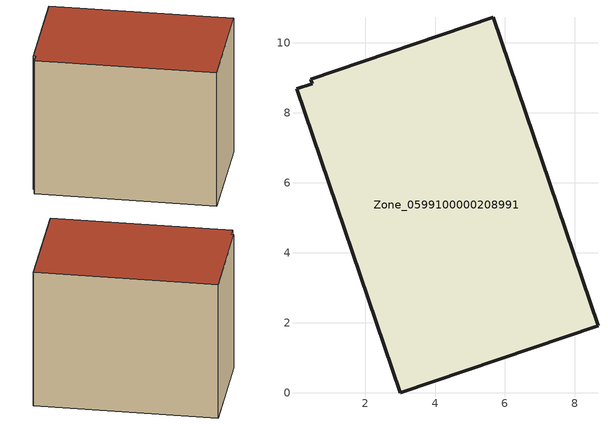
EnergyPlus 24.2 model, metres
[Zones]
Zone_0599100000208991
 floor ground (C_G): 0.04,8.7 0.49,8.83 0.45,8.96 5.66,10.73 8.66,1.92 3,0 z0
 wall outside (C_F): 8.66,1.92 5.66,10.73 0.45,8.96 0.49,8.83 0.04,8.7 3,0 8.66,1.92 z0:7.49
 roof outside (C_R): 0.49,8.83 0.04,8.7 3,0 8.66,1.92 5.66,10.73 0.45,8.96 z7.49
[BUILDING]
Pand.0599100000208991: North Axis=0; Terrain=City; Loads Convergence Tolerance Value=0.04; Temperature Convergence Tolerance Value=0.4; Solar Distribution=FullExterior; Maximum Number of Warmup Days=25; Minimum Number of Warmup Days=1
[Site:Location]
Rotterdam.The.Hague.AP_ZH_NLD Design_Conditions: Latitude=51.96; Longitude=4.45; Time Zone=1; Elevation=-4.5
[SITE:GROUNDTEMPERATURE:BUILDINGSURFACE]
18, 18, 18, 18, 18, 18, 18, 18, 18, 18, 18, 18
[MATERIAL] Thermal Absorptance=0.9; Solar Absorptance=0.7; Visible Absorptance=0.7
Name | Roughness | Thickness | Conductivity | Density | Specific Heat
G.TC.1975-1991 | MediumSmooth | 0.15 | 0.288461 | 540 | 1210
F.TC.1975-1991 | Rough | 0.3 | 0.230769 | 1920 | 840
R.TC.1975-1991 | MediumRough | 0.2 | 0.153846 | 1500 | 1000
[CONSTRUCTION]
C_G: G.TC.1975-1991
C_F: F.TC.1975-1991
C_R: R.TC.1975-1991
[ZONE]
Zone_0599100000208991: Type=1; Multiplier=1; Ceiling Height=Autocalculate; Volume=Autocalculate; Floor Area=autocalculate; Part of Total Floor Area=Yes
[ZONEINFILTRATION:DESIGNFLOWRATE]
Infil_Zone_0599100000208991: Zone or ZoneList or Space or SpaceList=Zone_0599100000208991; Schedule=AlwaysOn; Design Flow Rate Calculation Method=Flow/Area; Flow Rate per Floor Area=0.003; Constant Term Coefficient=1; Temperature Term Coefficient=0; Velocity Term Coefficient=0; Velocity Squared Term Coefficient=0
[HVACTEMPLATE:ZONE:IDEALLOADSAIRSYSTEM]
Zone_0599100000208991: Maximum Heating Supply Air Temperature=50; Minimum Cooling Supply Air Temperature=13; Maximum Heating Supply Air Humidity Ratio=0.0156; Minimum Cooling Supply Air Humidity Ratio=0.0077; Heating Limit=NoLimit; Cooling Limit=NoLimit; Dehumidification Control Type=ConstantSensibleHeatRatio; Cooling Sensible Heat Ratio=0.7; Dehumidification Setpoint=60; Humidification Control Type=None; Humidification Setpoint=30; Outdoor Air Method=None; Outdoor Air Flow Rate per Person=0.00944; Outdoor Air Flow Rate per Zone Floor Area=0; Outdoor Air Flow Rate per Zone=0; Demand Controlled Ventilation Type=None; Outdoor Air Economizer Type=NoEconomizer; Heat Recovery Type=None; Sensible Heat Recovery Effectiveness=0.7; Latent Heat Recovery Effectiveness=0.65
[ZONECONTROL:THERMOSTAT]
ThermostatControl_Zone_0599100000208991: Zone or ZoneList=Zone_0599100000208991; Control Type Schedule=DualSetpointControlType; Control 1=Thermostat_Zone_0599100000208991; Temperature Difference Between Cutout And Setpoint=0
[THERMOSTATSETPOINT:DUALSETPOINT]
Thermostat_Zone_0599100000208991: Heating Setpoint Temperature Schedule=HeatingSetpoint_Zone_0599100000208991; Cooling Setpoint Temperature Schedule=CoolingSetpoint_Zone_0599100000208991
[SCHEDULE:COMPACT]
HeatingSetpoint_Zone_0599100000208991: Through: 12/31, For: AllDays, Until: 24:00, 21
CoolingSetpoint_Zone_0599100000208991: Through: 12/31, For: AllDays, Until: 24:00, 24
DualSetpointControlType: Through: 12/31, For: AllDays, Until: 24:00, 4
AlwaysOn: Through: 12/31, For: AllDays, Until: 24:00, 1
